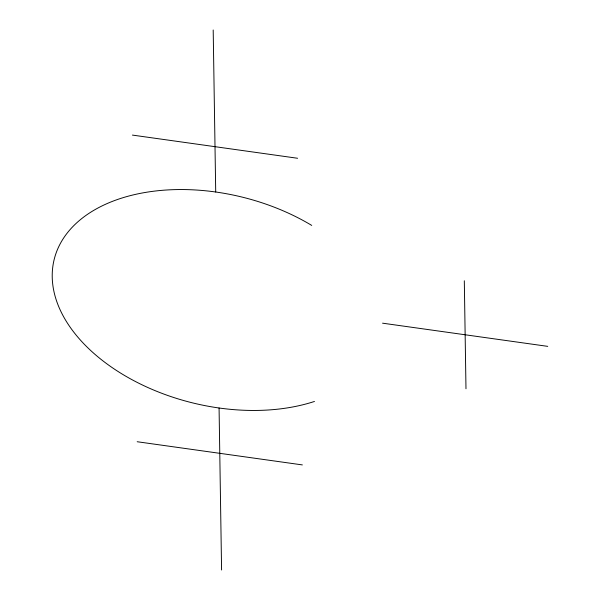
<?xml version="1.0" encoding="UTF-8"?>
<svg xmlns="http://www.w3.org/2000/svg" width="600" height="600" viewBox="0 0 600 600"><rect width="100%" height="100%" fill="white"/><g stroke="black" fill="none" stroke-linecap="round" stroke-linejoin="round"><path stroke-width="0.9" d="M132.42 135.09L297.593 158.265M382.56 323.175L547.732 346.358M137.19 441.735L302.362 464.91M464.31 280.77L465.982 388.77M213.195 30L215.715 192M219.075 408L221.587 570M314.468 401.452A168.18 105.84 14 0 1 95.392 354.712A168.18 105.84 14 0 1 93.15 210.728A168.18 105.84 14 0 1 311.73 225.413"/></g></svg>
